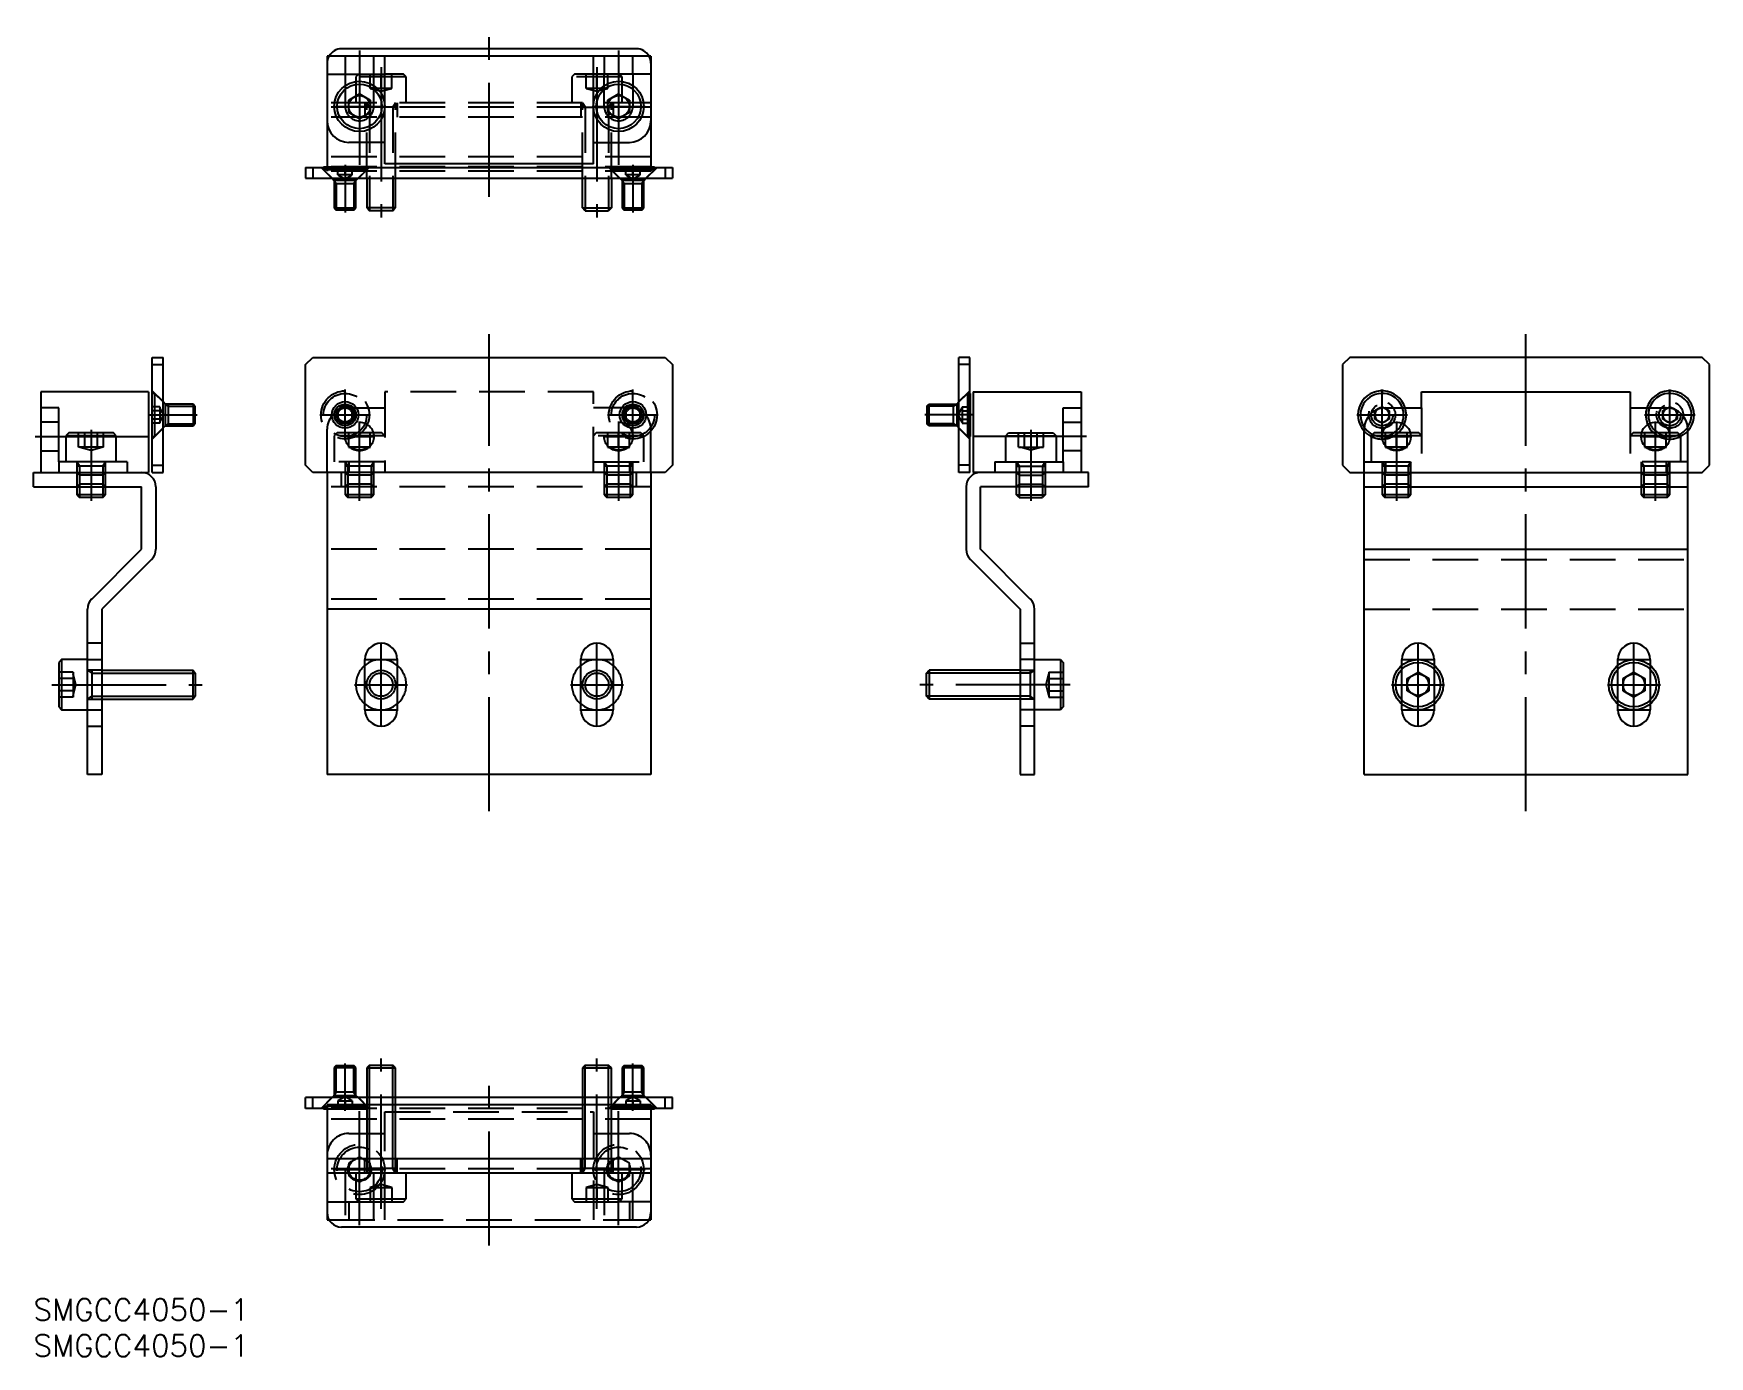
# Model space of a CAD drawing. Extents: x 0 to 233, y -8 to 176.
import ezdxf

# ---------------------------------------------------------------- set-up
doc = ezdxf.new("R2010")
doc.units = 0
doc.header["$LTSCALE"] = 0.5
doc.linetypes.add('CENTER', pattern=[50.8, 31.75, -6.35, 6.35, -6.35])
doc.linetypes.add('DASHED', pattern=[19.05, 12.7, -6.35])
for name, color, linetype in [('MSM_CENTER', 1, 'CENTER'), ('MSM_CONTINUOUS', 7, 'CONTINUOUS'), ('MSM_DASHED', 4, 'DASHED'), ('MSM_NARROW', 5, 'CONTINUOUS'), ('MSM_PART_NUMBER', 7, 'CONTINUOUS')]:
    doc.layers.add(name, color=color, linetype=linetype)
doc.styles.get("Standard").update_dxf_attribs({"font": 'txt.shx', "height": 3, "bigfont": 'bigfont.shx'})

msp = doc.modelspace()

# ---------------------------------------------------------------- linework, layer by layer
at = {"layer": 'MSM_CENTER'}
for p, q in [((63.3, 153.21), (63.3, 175.93)), ((45.3, 173.55), (45.3, 157.05)), ((81.3, 173.55), (81.3, 157.05)), ((48.3, 171.25), (48.3, 150.35)), ((78.3, 171.25), (78.3, 150.35)), ((41.62, 165.8), (48.98, 165.8)), ((77.62, 165.8), (84.98, 165.8)), ((43.3, 157.66), (43.3, 151.06)), ((83.3, 157.66), (83.3, 151.06)), ((63.3, 67.81), (63.3, 134.13)), ((207.4, 67.81), (207.4, 134.13)), ((43.3, 119.38), (43.3, 126.42)), ((83.3, 119.38), (83.3, 126.42)), ((187.4, 119.38), (187.4, 126.42)), ((227.4, 119.38), (227.4, 126.42)), ((16.14, 122.9), (22.74, 122.9)), ((39.78, 122.9), (46.82, 122.9)), ((45.3, 110.95), (45.3, 122)), ((79.78, 122.9), (86.82, 122.9)), ((81.3, 122), (81.3, 110.95)), ((130.46, 122.9), (123.86, 122.9)), ((183.88, 122.9), (190.92, 122.9)), ((189.4, 122), (189.4, 110.95)), ((223.88, 122.9), (230.92, 122.9)), ((225.4, 110.95), (225.4, 122)), ((0.25, 119.9), (16.75, 119.9)), ((8, 120.85), (8, 110.95)), ((43.2, 119.9), (47.4, 119.9)), ((79.2, 119.9), (83.4, 119.9)), ((146.35, 119.9), (129.85, 119.9)), ((138.6, 120.85), (138.6, 110.95)), ((187.3, 119.9), (191.5, 119.9)), ((223.3, 119.9), (227.5, 119.9)), ((48.3, 79.54), (48.3, 91.26)), ((78.3, 79.54), (78.3, 91.26)), ((192.4, 79.54), (192.4, 91.26)), ((222.4, 79.54), (222.4, 91.26)), ((45.94, 88.9), (50.66, 88.9)), ((75.94, 88.9), (80.66, 88.9)), ((190.04, 88.9), (194.76, 88.9)), ((220.04, 88.9), (224.76, 88.9)), ((2.55, 85.4), (23.45, 85.4)), ((44.62, 85.4), (51.98, 85.4)), ((74.63, 85.4), (81.98, 85.4)), ((144.05, 85.4), (123.15, 85.4)), ((188.72, 85.4), (196.07, 85.4)), ((218.72, 85.4), (226.08, 85.4)), ((45.94, 81.9), (50.66, 81.9)), ((75.94, 81.9), (80.66, 81.9)), ((190.04, 81.9), (194.76, 81.9)), ((220.04, 81.9), (224.76, 81.9)), ((43.3, 26.14), (43.3, 32.74)), ((48.3, 12.55), (48.3, 33.45)), ((78.3, 12.55), (78.3, 33.45)), ((83.3, 26.14), (83.3, 32.74)), ((63.3, 7.41), (63.3, 30.13)), ((45.3, 10.25), (45.3, 26.75)), ((81.3, 10.25), (81.3, 26.75)), ((41.62, 18), (48.98, 18)), ((77.62, 18), (84.98, 18))]:
    msp.add_line(p, q, dxfattribs=at)
at = {"layer": 'MSM_CONTINUOUS'}
for p, q in [((40.8, 172.8), (40.8, 157.36)), ((85.8, 172.8), (40.8, 172.8)), ((83.8, 173.8), (42.8, 173.8)), ((48.8, 157.8), (48.8, 172.8)), ((77.8, 157.8), (77.8, 172.8)), ((85.8, 172.8), (85.8, 157.36)), ((40.8, 170.3), (48.8, 170.3)), ((43.3, 170.3), (43.3, 168.67)), ((47.3, 168.67), (47.3, 170.3)), ((85.8, 170.3), (77.8, 170.3)), ((79.3, 168.67), (79.3, 170.3)), ((83.3, 170.3), (83.3, 168.67)), ((43.8, 166.67), (45.3, 167.53)), ((43.8, 164.93), (43.8, 166.67)), ((45.3, 167.53), (46.8, 166.67)), ((46.8, 166.67), (46.8, 164.93)), ((79.8, 166.67), (81.3, 167.53)), ((79.8, 164.93), (79.8, 166.67)), ((81.3, 167.53), (82.8, 166.67)), ((82.8, 166.67), (82.8, 164.93)), ((45.3, 164.07), (43.8, 164.93)), ((46.8, 164.93), (45.3, 164.07)), ((81.3, 164.07), (79.8, 164.93)), ((82.8, 164.93), (81.3, 164.07)), ((48.8, 160.8), (43.8, 160.8)), ((77.8, 160.8), (82.8, 160.8)), ((37.8, 157.3), (88.8, 157.3)), ((37.8, 157.3), (37.8, 155.8)), ((38.8, 157.3), (38.8, 155.8)), ((46.3, 157.36), (40.3, 157.36)), ((40.3, 157.36), (40.3, 157.3)), ((46.3, 157.3), (46.3, 157.36)), ((77.8, 157.8), (48.8, 157.8)), ((86.3, 157.36), (80.3, 157.36)), ((80.3, 157.36), (80.3, 157.3)), ((86.3, 157.3), (86.3, 157.36)), ((87.8, 157.3), (87.8, 155.8)), ((88.8, 157.3), (88.8, 155.8)), ((37.8, 155.8), (88.8, 155.8)), ((41.5, 155.8), (41.8, 155.5)), ((44.8, 155.5), (41.8, 155.5)), ((41.8, 155.5), (41.8, 151.63)), ((44.8, 155.5), (45.1, 155.8)), ((44.8, 151.63), (44.8, 155.5)), ((46.3, 155.8), (46.3, 151.68)), ((50.3, 151.68), (50.3, 155.8)), ((76.3, 151.68), (76.3, 155.8)), ((80.3, 155.8), (80.3, 151.68)), ((81.5, 155.8), (81.8, 155.5)), ((84.8, 155.5), (81.8, 155.5)), ((81.8, 155.5), (81.8, 151.63)), ((84.8, 155.5), (85.1, 155.8)), ((84.8, 151.63), (84.8, 155.5)), ((44.8, 151.63), (41.8, 151.63)), ((41.8, 151.63), (42.07, 151.36)), ((44.53, 151.36), (44.8, 151.63)), ((50.3, 151.68), (46.3, 151.68)), ((46.3, 151.68), (46.68, 151.3)), ((49.92, 151.3), (50.3, 151.68)), ((76.68, 151.3), (76.3, 151.68)), ((76.3, 151.68), (80.3, 151.68)), ((80.3, 151.68), (79.92, 151.3)), ((84.8, 151.63), (81.8, 151.63)), ((81.8, 151.63), (82.07, 151.36)), ((84.53, 151.36), (84.8, 151.63)), ((44.53, 151.36), (42.07, 151.36)), ((49.92, 151.3), (46.68, 151.3)), ((76.68, 151.3), (79.92, 151.3)), ((84.53, 151.36), (82.07, 151.36)), ((16.5, 130.9), (18, 130.9)), ((16.5, 114.9), (16.5, 130.9)), ((18, 114.9), (18, 130.9)), ((37.8, 129.9), (38.8, 130.9)), ((38.8, 130.9), (87.8, 130.9)), ((87.8, 130.9), (88.8, 129.9)), ((128.6, 114.9), (128.6, 130.9)), ((130.1, 130.9), (128.6, 130.9)), ((130.1, 114.9), (130.1, 130.9)), ((182.9, 130.9), (181.9, 129.9)), ((231.9, 130.9), (182.9, 130.9)), ((232.9, 129.9), (231.9, 130.9)), ((16.5, 129.9), (18, 129.9)), ((37.8, 115.9), (37.8, 129.9)), ((88.8, 129.9), (88.8, 115.9)), ((130.1, 129.9), (128.6, 129.9)), ((181.9, 129.9), (181.9, 115.9)), ((232.9, 115.9), (232.9, 129.9)), ((16, 126.1), (1, 126.1)), ((1, 126.1), (1, 114.9)), ((16, 126.1), (16, 114.9)), ((16.5, 125.9), (16.44, 125.9)), ((16.44, 125.9), (16.44, 119.9)), ((130.1, 125.9), (130.16, 125.9)), ((130.16, 125.9), (130.16, 119.9)), ((130.6, 126.1), (130.6, 114.9)), ((130.6, 126.1), (145.6, 126.1)), ((145.6, 126.1), (145.6, 114.9)), ((192.9, 123.9), (192.9, 126.1)), ((192.9, 126.1), (221.9, 126.1)), ((221.9, 126.1), (221.9, 123.9)), ((3.5, 123.9), (1, 123.9)), ((3.5, 116.4), (3.5, 123.9)), ((18.3, 124.4), (18, 124.7)), ((18.3, 124.4), (18.3, 121.4)), ((22.17, 124.4), (18.3, 124.4)), ((22.44, 124.13), (22.17, 124.4)), ((22.17, 124.4), (22.17, 121.4)), ((22.44, 124.13), (22.44, 121.67)), ((124.16, 124.13), (124.43, 124.4)), ((124.16, 124.13), (124.16, 121.67)), ((124.43, 124.4), (128.3, 124.4)), ((124.43, 124.4), (124.43, 121.4)), ((128.3, 124.4), (128.6, 124.7)), ((128.3, 124.4), (128.3, 121.4)), ((143.1, 116.4), (143.1, 123.9)), ((143.1, 123.9), (145.6, 123.9)), ((186.69, 123.65), (187.4, 124.05)), ((187.4, 124.05), (187.68, 123.89)), ((187.9, 123.9), (192.9, 123.9)), ((221.9, 123.9), (226.9, 123.9)), ((227.12, 123.89), (227.4, 124.05)), ((227.4, 124.05), (228.11, 123.65)), ((18, 121.1), (18.3, 121.4)), ((18.3, 121.4), (22.17, 121.4)), ((22.17, 121.4), (22.44, 121.67)), ((124.43, 121.4), (124.16, 121.67)), ((128.3, 121.4), (124.43, 121.4)), ((128.6, 121.1), (128.3, 121.4)), ((4.9, 120.4), (4.5, 120)), ((4.5, 120), (4.5, 116.4)), ((11.5, 120), (4.5, 120)), ((11.1, 120.4), (4.9, 120.4)), ((11.5, 120), (11.1, 120.4)), ((11.5, 116.4), (11.5, 120)), ((16.44, 119.9), (16.5, 119.9)), ((130.16, 119.9), (130.1, 119.9)), ((135.1, 120), (135.5, 120.4)), ((135.1, 116.4), (135.1, 120)), ((135.1, 120), (142.1, 120)), ((135.5, 120.4), (141.7, 120.4)), ((141.7, 120.4), (142.1, 120)), ((142.1, 120), (142.1, 116.4)), ((184.9, 72.9), (184.9, 120.9)), ((191.4, 120), (187.4, 120)), ((191.34, 120.4), (187.46, 120.4)), ((227.4, 120), (223.4, 120)), ((227.34, 120.4), (223.46, 120.4)), ((229.9, 72.9), (229.9, 120.9)), ((0, 114.9), (16, 114.9)), ((0, 112.9), (0, 114.9)), ((13, 116.4), (3.5, 116.4)), ((13, 116.4), (13, 114.9)), ((16.5, 115.9), (18, 115.9)), ((16.5, 114.9), (18, 114.9)), ((38.8, 114.9), (37.8, 115.9)), ((87.8, 114.9), (38.8, 114.9)), ((40.8, 114.9), (40.8, 72.9)), ((85.8, 114.9), (85.8, 72.9)), ((88.8, 115.9), (87.8, 114.9)), ((130.1, 115.9), (128.6, 115.9)), ((130.1, 114.9), (128.6, 114.9)), ((146.6, 114.9), (130.6, 114.9)), ((133.6, 116.4), (143.1, 116.4)), ((133.6, 116.4), (133.6, 114.9)), ((146.6, 112.9), (146.6, 114.9)), ((181.9, 115.9), (182.9, 114.9)), ((182.9, 114.9), (231.9, 114.9)), ((231.9, 114.9), (232.9, 115.9)), ((0, 112.9), (15, 112.9)), ((6, 112.9), (6, 111.78)), ((10, 111.78), (10, 112.9)), ((15, 104.23), (15, 112.9)), ((17, 112.9), (17, 104.23)), ((129.6, 112.9), (129.6, 104.23)), ((146.6, 112.9), (131.6, 112.9)), ((131.6, 104.23), (131.6, 112.9)), ((136.6, 111.78), (136.6, 112.9)), ((140.6, 112.9), (140.6, 111.78)), ((184.9, 112.9), (229.9, 112.9)), ((187.4, 112.9), (187.4, 111.78)), ((191.4, 111.78), (191.4, 112.9)), ((223.4, 112.9), (223.4, 111.78)), ((227.4, 111.78), (227.4, 112.9)), ((10, 111.78), (6, 111.78)), ((6, 111.78), (6.38, 111.4)), ((9.62, 111.4), (6.38, 111.4)), ((9.62, 111.4), (10, 111.78)), ((136.98, 111.4), (136.6, 111.78)), ((136.6, 111.78), (140.6, 111.78)), ((136.98, 111.4), (140.22, 111.4)), ((140.6, 111.78), (140.22, 111.4)), ((191.4, 111.78), (187.4, 111.78)), ((187.4, 111.78), (187.78, 111.4)), ((191.02, 111.4), (187.78, 111.4)), ((191.02, 111.4), (191.4, 111.78)), ((227.4, 111.78), (223.4, 111.78)), ((223.4, 111.78), (223.78, 111.4)), ((227.02, 111.4), (223.78, 111.4)), ((227.02, 111.4), (227.4, 111.78)), ((8.09, 97.31), (15, 104.23)), ((16.41, 102.81), (9.5, 95.9)), ((130.19, 102.81), (137.1, 95.9)), ((138.51, 97.31), (131.6, 104.23)), ((184.9, 104.23), (229.9, 104.23)), ((7.5, 72.9), (7.5, 95.9)), ((9.5, 95.9), (9.5, 72.9)), ((85.8, 95.9), (40.8, 95.9)), ((137.1, 95.9), (137.1, 72.9)), ((139.1, 72.9), (139.1, 95.9)), ((3.9, 88.9), (3.5, 88.5)), ((7.5, 88.9), (3.9, 88.9)), ((3.9, 88.9), (3.9, 81.9)), ((46.05, 81.9), (46.05, 88.9)), ((50.55, 88.9), (50.55, 81.9)), ((76.05, 81.9), (76.05, 88.9)), ((80.55, 88.9), (80.55, 81.9)), ((139.1, 88.9), (142.7, 88.9)), ((142.7, 88.9), (143.1, 88.5)), ((142.7, 88.9), (142.7, 81.9)), ((190.15, 88.08), (190.15, 88.9)), ((194.65, 88.9), (194.65, 88.08)), ((220.15, 88.08), (220.15, 88.9)), ((224.65, 88.9), (224.65, 88.08)), ((3.5, 88.5), (3.5, 82.3)), ((9.5, 87.4), (22.12, 87.4)), ((22.5, 87.02), (22.12, 87.4)), ((22.12, 87.4), (22.12, 83.4)), ((22.5, 83.78), (22.5, 87.02)), ((124.1, 87.02), (124.48, 87.4)), ((124.1, 83.78), (124.1, 87.02)), ((137.1, 87.4), (124.48, 87.4)), ((124.48, 87.4), (124.48, 83.4)), ((143.1, 88.5), (143.1, 82.3)), ((190.9, 86.27), (192.4, 87.13)), ((190.9, 84.53), (190.9, 86.27)), ((192.4, 87.13), (193.9, 86.27)), ((193.9, 86.27), (193.9, 84.53)), ((220.9, 86.27), (222.4, 87.13)), ((220.9, 84.53), (220.9, 86.27)), ((222.4, 87.13), (223.9, 86.27)), ((223.9, 86.27), (223.9, 84.53)), ((192.4, 83.67), (190.9, 84.53)), ((193.9, 84.53), (192.4, 83.67)), ((222.4, 83.67), (220.9, 84.53)), ((223.9, 84.53), (222.4, 83.67)), ((3.5, 82.3), (3.9, 81.9)), ((3.9, 81.9), (7.5, 81.9)), ((9.5, 83.4), (22.12, 83.4)), ((22.12, 83.4), (22.5, 83.78)), ((124.48, 83.4), (124.1, 83.78)), ((137.1, 83.4), (124.48, 83.4)), ((142.7, 81.9), (139.1, 81.9)), ((143.1, 82.3), (142.7, 81.9)), ((190.15, 81.9), (190.15, 82.72)), ((194.65, 82.72), (194.65, 81.9)), ((220.15, 81.9), (220.15, 82.72)), ((224.65, 82.72), (224.65, 81.9)), ((9.5, 72.9), (7.5, 72.9)), ((85.8, 72.9), (40.8, 72.9)), ((137.1, 72.9), (139.1, 72.9)), ((184.9, 72.9), (229.9, 72.9)), ((42.07, 32.44), (41.8, 32.17)), ((41.8, 32.17), (41.8, 28.3)), ((41.8, 32.17), (44.8, 32.17)), ((42.07, 32.44), (44.53, 32.44)), ((44.8, 32.17), (44.53, 32.44)), ((44.8, 28.3), (44.8, 32.17)), ((46.68, 32.5), (46.3, 32.12)), ((46.3, 32.12), (46.3, 19.5)), ((46.3, 32.12), (50.3, 32.12)), ((46.68, 32.5), (49.92, 32.5)), ((50.3, 32.12), (49.92, 32.5)), ((50.3, 19.5), (50.3, 32.12)), ((76.68, 32.5), (76.3, 32.12)), ((76.3, 32.12), (76.3, 19.5)), ((76.3, 32.12), (80.3, 32.12)), ((76.68, 32.5), (79.92, 32.5)), ((80.3, 32.12), (79.92, 32.5)), ((80.3, 19.5), (80.3, 32.12)), ((82.07, 32.44), (81.8, 32.17)), ((81.8, 32.17), (81.8, 28.3)), ((81.8, 32.17), (84.8, 32.17)), ((82.07, 32.44), (84.53, 32.44)), ((84.8, 32.17), (84.53, 32.44)), ((84.8, 28.3), (84.8, 32.17)), ((46.3, 28), (37.8, 28)), ((37.8, 26.5), (37.8, 28)), ((38.8, 26.5), (38.8, 28)), ((41.8, 28.3), (41.5, 28)), ((41.8, 28.3), (44.8, 28.3)), ((45.1, 28), (44.8, 28.3)), ((76.3, 28), (50.3, 28)), ((88.8, 28), (80.3, 28)), ((81.8, 28.3), (81.5, 28)), ((81.8, 28.3), (84.8, 28.3)), ((85.1, 28), (84.8, 28.3)), ((87.8, 26.5), (87.8, 28)), ((88.8, 26.5), (88.8, 28)), ((40.8, 26.5), (37.8, 26.5)), ((40.3, 26.5), (40.3, 26.44)), ((40.3, 26.44), (40.8, 26.44)), ((46.3, 27), (40.8, 27)), ((40.8, 27), (40.8, 11)), ((76.3, 27), (50.3, 27)), ((85.8, 27), (80.3, 27)), ((85.8, 27), (85.8, 11)), ((88.8, 26.5), (85.8, 26.5)), ((85.8, 26.44), (86.3, 26.44)), ((86.3, 26.44), (86.3, 26.5)), ((85.8, 19.5), (40.8, 19.5)), ((85.8, 17.5), (40.8, 17.5)), ((44.8, 17.5), (44.8, 13.9)), ((51.8, 13.9), (51.8, 17.5)), ((74.8, 17.5), (74.8, 13.9)), ((81.8, 13.9), (81.8, 17.5)), ((44.8, 13.9), (45.2, 13.5)), ((44.8, 13.9), (51.8, 13.9)), ((45.2, 13.5), (51.4, 13.5)), ((51.4, 13.5), (51.8, 13.9)), ((74.8, 13.9), (75.2, 13.5)), ((74.8, 13.9), (81.8, 13.9)), ((75.2, 13.5), (81.4, 13.5)), ((81.4, 13.5), (81.8, 13.9)), ((40.8, 11), (41.07, 11)), ((83.8, 10), (42.8, 10)), ((85.53, 11), (85.8, 11))]:
    msp.add_line(p, q, dxfattribs=at)
for centre, radius in [((45.3, 165.8), 3.5), ((45.3, 165.8), 3.1), ((81.3, 165.8), 3.5), ((81.3, 165.8), 3.1), ((45.3, 165.8), 1.5), ((81.3, 165.8), 1.5), ((43.3, 122.9), 1.85), ((43.3, 122.9), 1.5), ((83.3, 122.9), 1.85), ((83.3, 122.9), 1.5), ((189.4, 119.9), 2), ((225.4, 119.9), 2), ((192.4, 85.4), 3.5), ((222.4, 85.4), 3.5), ((48.3, 85.4), 2), ((78.3, 85.4), 2), ((192.4, 85.4), 3.1), ((192.4, 85.4), 1.5), ((222.4, 85.4), 3.1), ((222.4, 85.4), 1.5)]:
    msp.add_circle(centre, radius, dxfattribs=at)
for centre, radius, start, end in [((42.8, 171.8), 2, 90, 150), ((83.8, 171.8), 2, 30, 90), ((43.8, 163.8), 3, 180, 270), ((82.8, 163.8), 3, 270, 0), ((187.4, 122.9), 3.35, 17.368, 221.7318), ((187.4, 122.9), 3, 19.4712, 214.1321), ((227.4, 122.9), 3.35, 318.2682, 162.632), ((227.4, 122.9), 3, 325.8679, 160.5288), ((187.9, 120.9), 3, 90, 180), ((187.4, 122.9), 1, 79.4738, 128.5987), ((226.9, 120.9), 3, 0, 90), ((227.4, 122.9), 1, 51.4013, 100.5262), ((187.4, 122.9), 3, 303.5573, 337.3801), ((187.4, 122.9), 3.35, 311.7318, 336.8527), ((227.4, 122.9), 3.35, 203.1473, 228.2682), ((227.4, 122.9), 3, 202.6199, 236.4427), ((15, 112.9), 2, 0, 90), ((131.6, 112.9), 2, 90, 180), ((15, 104.23), 2, 315, 0), ((131.6, 104.23), 2, 180, 225), ((9.5, 95.9), 2, 135, 180), ((137.1, 95.9), 2, 0, 45), ((48.3, 88.9), 2.25, 0, 180), ((78.3, 88.9), 2.25, 0, 180), ((192.4, 88.9), 2.25, 0, 180), ((222.4, 88.9), 2.25, 0, 180), ((48.3, 85.4), 3.5, 49.9948, 130.0052), ((78.3, 85.4), 3.5, 49.9948, 130.0052), ((48.3, 85.4), 3.5, 229.9948, 310.0052), ((48.3, 81.9), 2.25, 180, 0), ((78.3, 85.4), 3.5, 229.9948, 310.0052), ((78.3, 81.9), 2.25, 180, 0), ((192.4, 81.9), 2.25, 180, 0), ((222.4, 81.9), 2.25, 180, 0), ((42.8, 12), 2, 180, 270), ((83.8, 12), 2, 270, 0)]:
    msp.add_arc(centre, radius, start, end, dxfattribs=at)
at = {"layer": 'MSM_DASHED'}
for p, q in [((43.3, 172.8), (43.3, 170.3)), ((47.3, 170.3), (47.3, 172.8)), ((79.3, 172.8), (79.3, 170.3)), ((83.3, 170.3), (83.3, 172.8)), ((45.2, 170.3), (44.8, 169.9)), ((46.8, 168.3), (46.8, 170.3)), ((48.3, 168.3), (48.3, 170.3)), ((51.4, 170.3), (48.8, 170.3)), ((49.8, 168.3), (49.8, 170.3)), ((51.8, 169.9), (51.4, 170.3)), ((75.2, 170.3), (74.8, 169.9)), ((77.8, 170.3), (75.2, 170.3)), ((76.8, 168.3), (76.8, 170.3)), ((78.3, 168.3), (78.3, 170.3)), ((79.8, 168.3), (79.8, 170.3)), ((81.8, 169.9), (81.4, 170.3)), ((43.3, 168.67), (43.3, 165.8)), ((51.8, 169.9), (44.8, 169.9)), ((44.8, 169.9), (44.8, 166.3)), ((49.8, 168.3), (46.8, 168.3)), ((46.8, 168.3), (48.3, 167.9)), ((47.3, 165.8), (47.3, 168.67)), ((48.3, 167.9), (49.8, 168.3)), ((51.8, 166.3), (51.8, 169.9)), ((81.8, 169.9), (74.8, 169.9)), ((74.8, 169.9), (74.8, 166.3)), ((79.8, 168.3), (76.8, 168.3)), ((76.8, 168.3), (78.3, 167.9)), ((78.3, 167.9), (79.8, 168.3)), ((79.3, 165.8), (79.3, 168.67)), ((81.8, 166.3), (81.8, 169.9)), ((83.3, 168.67), (83.3, 165.8)), ((85.8, 166.3), (40.8, 166.3)), ((85.8, 165.71), (40.8, 165.71)), ((46.05, 166.3), (46.05, 164.3)), ((46.3, 166.3), (46.68, 165.68)), ((46.3, 155.8), (46.3, 166.3)), ((50.3, 165.68), (46.3, 165.68)), ((46.68, 165.68), (46.68, 155.8)), ((50.3, 166.3), (49.92, 165.68)), ((49.92, 165.68), (49.92, 155.8)), ((50.3, 155.8), (50.3, 166.3)), ((50.55, 166.3), (50.55, 164.3)), ((76.05, 166.3), (76.05, 164.3)), ((76.3, 166.3), (76.68, 165.68)), ((76.3, 155.8), (76.3, 166.3)), ((76.3, 165.68), (80.3, 165.68)), ((76.68, 165.68), (76.68, 155.8)), ((80.3, 166.3), (79.92, 165.68)), ((79.92, 165.68), (79.92, 155.8)), ((80.3, 155.8), (80.3, 166.3)), ((80.55, 166.3), (80.55, 164.3)), ((85.8, 164.3), (40.8, 164.3)), ((85.8, 158.8), (40.8, 158.8)), ((39.95, 157.3), (41.45, 155.8)), ((40.3, 157.3), (40.3, 157)), ((46.3, 157), (40.3, 157)), ((40.3, 157), (41.5, 155.8)), ((85.8, 157.39), (40.8, 157.39)), ((40.8, 157.36), (40.8, 156.8)), ((85.8, 156.8), (40.8, 156.8)), ((42.3, 156.26), (42.3, 157.36)), ((44.3, 156.26), (42.3, 156.26)), ((42.3, 156.26), (43.3, 155.68)), ((43.3, 156.26), (43.3, 157.36)), ((43.3, 155.68), (44.3, 156.26)), ((44.3, 156.26), (44.3, 157.36)), ((45.1, 155.8), (46.3, 157)), ((45.15, 155.8), (46.65, 157.3)), ((79.95, 157.3), (81.45, 155.8)), ((80.3, 157), (81.5, 155.8)), ((86.3, 157), (80.3, 157)), ((82.3, 156.26), (82.3, 157.36)), ((84.3, 156.26), (82.3, 156.26)), ((82.3, 156.26), (83.3, 155.68)), ((83.3, 156.26), (83.3, 157.36)), ((83.3, 155.68), (84.3, 156.26)), ((84.3, 156.26), (84.3, 157.36)), ((85.1, 155.8), (86.3, 157)), ((85.15, 155.8), (86.65, 157.3)), ((85.8, 157.36), (85.8, 156.8)), ((86.3, 157), (86.3, 157.3)), ((18, 124.75), (16.5, 126.25)), ((16.8, 125.9), (16.5, 125.9)), ((18, 124.7), (16.8, 125.9)), ((16.8, 125.9), (16.8, 119.9)), ((77.8, 126.1), (48.8, 126.1)), ((48.8, 126.1), (48.8, 114.9)), ((77.8, 114.9), (77.8, 126.1)), ((128.6, 124.75), (130.1, 126.25)), ((128.6, 124.7), (129.8, 125.9)), ((129.8, 125.9), (130.1, 125.9)), ((129.8, 125.9), (129.8, 119.9)), ((17.54, 124.05), (16.44, 124.05)), ((17.54, 123.48), (16.44, 123.48)), ((17.54, 124.05), (17.54, 121.75)), ((18.12, 122.9), (17.54, 123.9)), ((43.3, 124.05), (42.3, 123.48)), ((42.3, 123.48), (42.3, 122.32)), ((44.3, 123.48), (43.3, 124.05)), ((43.8, 123.9), (48.8, 123.9)), ((44.3, 122.32), (44.3, 123.48)), ((82.8, 123.9), (77.8, 123.9)), ((83.3, 124.05), (82.3, 123.48)), ((82.3, 123.48), (82.3, 122.32)), ((84.3, 123.48), (83.3, 124.05)), ((84.3, 122.32), (84.3, 123.48)), ((128.48, 122.9), (129.06, 123.9)), ((129.06, 124.05), (130.16, 124.05)), ((129.06, 124.05), (129.06, 121.75)), ((129.06, 123.48), (130.16, 123.48)), ((186.4, 123.48), (186.69, 123.65)), ((186.4, 122.32), (186.4, 123.48)), ((187.68, 123.89), (188.4, 123.48)), ((188.4, 123.48), (188.4, 122.32)), ((192.9, 123.9), (192.9, 114.9)), ((221.9, 123.9), (221.9, 114.9)), ((226.4, 123.48), (227.12, 123.89)), ((226.4, 122.32), (226.4, 123.48)), ((228.11, 123.65), (228.4, 123.48)), ((228.4, 123.48), (228.4, 122.32)), ((3.5, 121.9), (1, 121.9)), ((17.54, 122.32), (16.44, 122.32)), ((17.54, 121.75), (16.44, 121.75)), ((17.54, 121.9), (18.12, 122.9)), ((42.3, 122.32), (43.3, 121.75)), ((43.3, 121.75), (44.3, 122.32)), ((82.3, 122.32), (83.3, 121.75)), ((83.3, 121.75), (84.3, 122.32)), ((129.06, 121.9), (128.48, 122.9)), ((129.06, 122.32), (130.16, 122.32)), ((129.06, 121.75), (130.16, 121.75)), ((143.1, 121.9), (145.6, 121.9)), ((187.4, 121.75), (186.4, 122.32)), ((188.4, 122.32), (187.4, 121.75)), ((227.4, 121.75), (226.4, 122.32)), ((228.4, 122.32), (227.4, 121.75)), ((6.27, 118.4), (6.27, 120.4)), ((7.13, 118.4), (7.13, 120.4)), ((8.87, 118.4), (8.87, 120.4)), ((9.73, 118.4), (9.73, 120.4)), ((16.5, 119.55), (18, 121.05)), ((16.5, 119.9), (16.8, 119.9)), ((16.8, 119.9), (18, 121.1)), ((40.8, 114.9), (40.8, 120.9)), ((42.2, 120.4), (41.8, 120)), ((41.8, 120), (41.8, 116.4)), ((48.8, 120), (41.8, 120)), ((48.4, 120.4), (42.2, 120.4)), ((43.8, 118.4), (43.8, 120.4)), ((45.3, 118.4), (45.3, 120.4)), ((46.8, 118.4), (46.8, 120.4)), ((48.8, 120), (48.4, 120.4)), ((78.2, 120.4), (77.8, 120)), ((84.8, 120), (77.8, 120)), ((84.4, 120.4), (78.2, 120.4)), ((79.8, 118.4), (79.8, 120.4)), ((81.3, 118.4), (81.3, 120.4)), ((82.8, 118.4), (82.8, 120.4)), ((84.8, 120), (84.4, 120.4)), ((84.8, 116.4), (84.8, 120)), ((85.8, 114.9), (85.8, 120.9)), ((129.8, 119.9), (128.6, 121.1)), ((130.1, 119.55), (128.6, 121.05)), ((130.1, 119.9), (129.8, 119.9)), ((136.87, 118.4), (136.87, 120.4)), ((137.73, 118.4), (137.73, 120.4)), ((139.47, 118.4), (139.47, 120.4)), ((140.33, 118.4), (140.33, 120.4)), ((186.3, 120.4), (185.9, 120)), ((185.9, 120), (185.9, 116.4)), ((187.4, 120), (185.9, 120)), ((187.46, 120.4), (186.3, 120.4)), ((187.9, 118.4), (187.9, 120.4)), ((189.4, 118.4), (189.4, 120.4)), ((190.9, 118.4), (190.9, 120.4)), ((192.5, 120.4), (191.34, 120.4)), ((192.9, 120), (191.4, 120)), ((192.9, 120), (192.5, 120.4)), ((222.3, 120.4), (221.9, 120)), ((223.4, 120), (221.9, 120)), ((223.46, 120.4), (222.3, 120.4)), ((223.9, 118.4), (223.9, 120.4)), ((225.4, 118.4), (225.4, 120.4)), ((226.9, 118.4), (226.9, 120.4)), ((228.5, 120.4), (227.34, 120.4)), ((228.9, 120), (227.4, 120)), ((228.9, 120), (228.5, 120.4)), ((228.9, 116.4), (228.9, 120)), ((1, 117.9), (3.5, 117.9)), ((9.73, 118.4), (6.27, 118.4)), ((6.5, 118.4), (8, 118)), ((8, 118), (9.5, 118.4)), ((46.8, 118.4), (43.8, 118.4)), ((43.8, 118.4), (45.3, 118)), ((45.3, 118), (46.8, 118.4)), ((82.8, 118.4), (79.8, 118.4)), ((79.8, 118.4), (81.3, 118)), ((81.3, 118), (82.8, 118.4)), ((136.87, 118.4), (140.33, 118.4)), ((138.6, 118), (137.1, 118.4)), ((140.1, 118.4), (138.6, 118)), ((145.6, 117.9), (143.1, 117.9)), ((190.9, 118.4), (187.9, 118.4)), ((187.9, 118.4), (189.4, 118)), ((189.4, 118), (190.9, 118.4)), ((226.9, 118.4), (223.9, 118.4)), ((223.9, 118.4), (225.4, 118)), ((225.4, 118), (226.9, 118.4)), ((3.5, 116.4), (3.5, 114.9)), ((6, 116.4), (6, 112.9)), ((6, 116.4), (6.38, 115.78)), ((10, 115.78), (6, 115.78)), ((6, 114.9), (6.38, 114.52)), ((6.38, 115.78), (6.38, 112.9)), ((9.62, 114.52), (6.38, 114.52)), ((8, 116.4), (8, 114.9)), ((10, 116.4), (9.62, 115.78)), ((9.62, 115.78), (9.62, 112.9)), ((9.62, 114.52), (10, 114.9)), ((10, 112.9), (10, 116.4)), ((48.8, 116.4), (40.8, 116.4)), ((42.8, 112.9), (42.8, 114.9)), ((43.3, 116.4), (43.3, 111.78)), ((43.3, 116.4), (43.68, 115.78)), ((47.3, 115.78), (43.3, 115.78)), ((43.3, 114.9), (43.68, 114.52)), ((43.68, 115.78), (43.68, 112.9)), ((46.92, 114.52), (43.68, 114.52)), ((43.8, 116.4), (43.8, 114.9)), ((47.3, 116.4), (46.92, 115.78)), ((46.92, 115.78), (46.92, 112.9)), ((46.92, 114.52), (47.3, 114.9)), ((47.3, 111.78), (47.3, 116.4)), ((77.8, 116.4), (85.8, 116.4)), ((79.3, 116.4), (79.3, 111.78)), ((79.3, 116.4), (79.68, 115.78)), ((83.3, 115.78), (79.3, 115.78)), ((79.3, 114.9), (79.68, 114.52)), ((79.68, 115.78), (79.68, 112.9)), ((82.92, 114.52), (79.68, 114.52)), ((82.8, 116.4), (82.8, 114.9)), ((83.3, 116.4), (82.92, 115.78)), ((82.92, 115.78), (82.92, 112.9)), ((82.92, 114.52), (83.3, 114.9)), ((83.3, 111.78), (83.3, 116.4)), ((83.8, 112.9), (83.8, 114.9)), ((136.6, 112.9), (136.6, 116.4)), ((136.6, 116.4), (136.98, 115.78)), ((136.6, 115.78), (140.6, 115.78)), ((136.98, 114.52), (136.6, 114.9)), ((136.98, 115.78), (136.98, 112.9)), ((136.98, 114.52), (140.22, 114.52)), ((138.6, 116.4), (138.6, 114.9)), ((140.6, 116.4), (140.22, 115.78)), ((140.22, 115.78), (140.22, 112.9)), ((140.6, 114.9), (140.22, 114.52)), ((140.6, 116.4), (140.6, 112.9)), ((143.1, 116.4), (143.1, 114.9)), ((184.9, 116.4), (192.9, 116.4)), ((187.4, 116.4), (187.4, 112.9)), ((187.4, 116.4), (187.78, 115.78)), ((191.4, 115.78), (187.4, 115.78)), ((187.4, 114.9), (187.78, 114.52)), ((187.78, 115.78), (187.78, 112.9)), ((191.02, 114.52), (187.78, 114.52)), ((187.9, 116.4), (187.9, 114.9)), ((191.4, 116.4), (191.02, 115.78)), ((191.02, 115.78), (191.02, 112.9)), ((191.02, 114.52), (191.4, 114.9)), ((191.4, 112.9), (191.4, 116.4)), ((229.9, 116.4), (221.9, 116.4)), ((223.4, 116.4), (223.4, 112.9)), ((223.4, 116.4), (223.78, 115.78)), ((227.4, 115.78), (223.4, 115.78)), ((223.4, 114.9), (223.78, 114.52)), ((223.78, 115.78), (223.78, 112.9)), ((227.02, 114.52), (223.78, 114.52)), ((226.9, 116.4), (226.9, 114.9)), ((227.4, 116.4), (227.02, 115.78)), ((227.02, 115.78), (227.02, 112.9)), ((227.02, 114.52), (227.4, 114.9)), ((227.4, 112.9), (227.4, 116.4)), ((6.38, 113.28), (6, 112.9)), ((9.62, 113.28), (6.38, 113.28)), ((10, 112.9), (9.62, 113.28)), ((85.8, 112.9), (40.8, 112.9)), ((43.68, 113.28), (43.3, 112.9)), ((46.92, 113.28), (43.68, 113.28)), ((47.3, 112.9), (46.92, 113.28)), ((79.68, 113.28), (79.3, 112.9)), ((82.92, 113.28), (79.68, 113.28)), ((83.3, 112.9), (82.92, 113.28)), ((136.6, 112.9), (136.98, 113.28)), ((136.98, 113.28), (140.22, 113.28)), ((140.22, 113.28), (140.6, 112.9)), ((187.78, 113.28), (187.4, 112.9)), ((191.02, 113.28), (187.78, 113.28)), ((191.4, 112.9), (191.02, 113.28)), ((223.78, 113.28), (223.4, 112.9)), ((227.02, 113.28), (223.78, 113.28)), ((227.4, 112.9), (227.02, 113.28)), ((47.3, 111.78), (43.3, 111.78)), ((43.3, 111.78), (43.68, 111.4)), ((46.92, 111.4), (43.68, 111.4)), ((46.92, 111.4), (47.3, 111.78)), ((83.3, 111.78), (79.3, 111.78)), ((79.3, 111.78), (79.68, 111.4)), ((82.92, 111.4), (79.68, 111.4)), ((82.92, 111.4), (83.3, 111.78)), ((85.8, 104.23), (40.8, 104.23)), ((184.9, 102.81), (229.9, 102.81)), ((85.8, 97.31), (40.8, 97.31)), ((184.9, 95.9), (229.9, 95.9)), ((9.5, 91.15), (7.5, 91.15)), ((137.1, 91.15), (139.1, 91.15)), ((7.5, 88.9), (9.5, 88.9)), ((139.1, 88.9), (137.1, 88.9)), ((5.5, 87.13), (3.5, 87.13)), ((5.5, 86.27), (3.5, 86.27)), ((5.5, 87.13), (5.5, 83.67)), ((5.9, 85.4), (5.5, 86.9)), ((9.5, 87.4), (7.5, 87.4)), ((7.5, 87.4), (8.12, 87.02)), ((8.12, 87.4), (8.12, 83.4)), ((8.12, 87.02), (9.5, 87.02)), ((137.1, 87.4), (139.1, 87.4)), ((138.48, 87.02), (137.1, 87.02)), ((139.1, 87.4), (138.48, 87.02)), ((138.48, 87.4), (138.48, 83.4)), ((140.7, 85.4), (141.1, 86.9)), ((141.1, 87.13), (143.1, 87.13)), ((141.1, 87.13), (141.1, 83.67)), ((141.1, 86.27), (143.1, 86.27)), ((190.15, 82.72), (190.15, 88.08)), ((194.65, 88.08), (194.65, 82.72)), ((220.15, 82.72), (220.15, 88.08)), ((224.65, 88.08), (224.65, 82.72)), ((5.5, 84.53), (3.5, 84.53)), ((5.5, 83.9), (5.9, 85.4)), ((141.1, 83.9), (140.7, 85.4)), ((141.1, 84.53), (143.1, 84.53)), ((5.5, 83.67), (3.5, 83.67)), ((7.5, 83.4), (8.12, 83.78)), ((7.5, 83.4), (9.5, 83.4)), ((7.5, 81.9), (9.5, 81.9)), ((8.12, 83.78), (9.5, 83.78)), ((138.48, 83.78), (137.1, 83.78)), ((139.1, 83.4), (137.1, 83.4)), ((139.1, 81.9), (137.1, 81.9)), ((139.1, 83.4), (138.48, 83.78)), ((141.1, 83.67), (143.1, 83.67)), ((7.5, 79.65), (9.5, 79.65)), ((139.1, 79.65), (137.1, 79.65)), ((41.45, 28), (39.95, 26.5)), ((41.5, 28), (40.3, 26.8)), ((43.3, 28.12), (42.3, 27.54)), ((44.3, 27.54), (43.3, 28.12)), ((46.3, 26.8), (45.1, 28)), ((46.65, 26.5), (45.15, 28)), ((50.3, 28), (46.3, 28)), ((80.3, 28), (76.3, 28)), ((81.45, 28), (79.95, 26.5)), ((81.5, 28), (80.3, 26.8)), ((83.3, 28.12), (82.3, 27.54)), ((84.3, 27.54), (83.3, 28.12)), ((86.3, 26.8), (85.1, 28)), ((86.65, 26.5), (85.15, 28)), ((40.3, 26.8), (40.3, 26.5)), ((40.3, 26.8), (46.3, 26.8)), ((85.8, 26.5), (40.8, 26.5)), ((40.8, 26.44), (46.3, 26.44)), ((42.3, 27.54), (42.3, 26.44)), ((42.3, 27.54), (44.3, 27.54)), ((43.3, 27.54), (43.3, 26.44)), ((44.3, 27.54), (44.3, 26.44)), ((50.3, 27), (46.3, 27)), ((48.8, 11), (48.8, 26)), ((48.8, 26), (77.8, 26)), ((80.3, 27), (76.3, 27)), ((77.8, 26), (77.8, 11)), ((80.3, 26.8), (86.3, 26.8)), ((80.3, 26.44), (85.8, 26.44)), ((82.3, 27.54), (82.3, 26.44)), ((82.3, 27.54), (84.3, 27.54)), ((83.3, 27.54), (83.3, 26.44)), ((84.3, 27.54), (84.3, 26.44)), ((86.3, 26.5), (86.3, 26.8)), ((85.8, 25), (40.8, 25)), ((43.8, 23), (48.8, 23)), ((77.8, 23), (82.8, 23)), ((45.3, 19.73), (43.8, 18.87)), ((43.8, 18.87), (43.8, 17.13)), ((46.8, 18.87), (45.3, 19.73)), ((46.05, 17.5), (46.05, 19.5)), ((46.3, 19.5), (46.3, 17.5)), ((46.68, 18.12), (46.68, 19.5)), ((46.8, 17.13), (46.8, 18.87)), ((49.92, 18.12), (49.92, 19.5)), ((50.3, 17.5), (50.3, 19.5)), ((50.55, 17.5), (50.55, 19.5)), ((76.05, 17.5), (76.05, 19.5)), ((76.3, 19.5), (76.3, 17.5)), ((76.68, 18.12), (76.68, 19.5)), ((81.3, 19.73), (79.8, 18.87)), ((79.8, 18.87), (79.8, 17.13)), ((79.92, 18.12), (79.92, 19.5)), ((80.3, 17.5), (80.3, 19.5)), ((80.55, 17.5), (80.55, 19.5)), ((82.8, 18.87), (81.3, 19.73)), ((82.8, 17.13), (82.8, 18.87)), ((85.8, 18.09), (40.8, 18.09)), ((43.3, 18), (43.3, 11)), ((43.8, 17.13), (45.3, 16.27)), ((45.3, 16.27), (46.8, 17.13)), ((50.3, 18.12), (46.3, 18.12)), ((46.3, 17.5), (46.68, 18.12)), ((47.3, 11), (47.3, 18)), ((50.3, 17.5), (49.92, 18.12)), ((80.3, 18.12), (76.3, 18.12)), ((76.3, 17.5), (76.68, 18.12)), ((79.3, 18), (79.3, 11)), ((79.8, 17.13), (81.3, 16.27)), ((80.3, 17.5), (79.92, 18.12)), ((81.3, 16.27), (82.8, 17.13)), ((83.3, 11), (83.3, 18)), ((48.3, 15.9), (46.8, 15.5)), ((46.8, 15.5), (46.8, 13.5)), ((46.8, 15.5), (49.8, 15.5)), ((49.8, 15.5), (48.3, 15.9)), ((48.3, 15.5), (48.3, 13.5)), ((49.8, 15.5), (49.8, 13.5)), ((78.3, 15.9), (76.8, 15.5)), ((76.8, 15.5), (76.8, 13.5)), ((76.8, 15.5), (79.8, 15.5)), ((79.8, 15.5), (78.3, 15.9)), ((78.3, 15.5), (78.3, 13.5)), ((79.8, 15.5), (79.8, 13.5)), ((40.8, 13.5), (45.2, 13.5)), ((43.8, 13.5), (43.8, 11)), ((85.8, 13.5), (81.4, 13.5)), ((82.8, 13.5), (82.8, 11)), ((41.07, 11), (85.53, 11))]:
    msp.add_line(p, q, dxfattribs=at)
for centre, radius in [((43.3, 122.9), 3.35), ((43.3, 122.9), 3), ((83.3, 122.9), 3.35), ((83.3, 122.9), 3), ((43.3, 122.9), 1), ((83.3, 122.9), 1), ((187.4, 122.9), 1.85), ((187.4, 122.9), 1.5), ((227.4, 122.9), 1.85), ((227.4, 122.9), 1.5), ((45.3, 119.9), 2), ((81.3, 119.9), 2), ((45.3, 18), 3.5), ((45.3, 18), 3.1), ((81.3, 18), 3.5), ((81.3, 18), 3.1), ((45.3, 18), 1.62), ((45.3, 18), 1.5), ((81.3, 18), 1.62), ((81.3, 18), 1.5)]:
    msp.add_circle(centre, radius, dxfattribs=at)
for centre, radius, start, end in [((42.8, 171.8), 2, 150, 180), ((83.8, 171.8), 2, 0, 30), ((45.3, 165.8), 2, 180, 0), ((81.3, 165.8), 2, 180, 0), ((43.8, 120.9), 3, 90, 180), ((82.8, 120.9), 3, 0, 90), ((187.4, 122.9), 1, 128.5987, 79.4738), ((187.4, 122.9), 3, 337.3801, 19.4712), ((187.4, 122.9), 3.35, 336.8527, 17.368), ((227.4, 122.9), 3.35, 162.632, 203.1473), ((227.4, 122.9), 3, 160.5288, 202.6199), ((227.4, 122.9), 1, 100.5262, 51.4013), ((187.4, 122.9), 3, 214.1321, 303.5573), ((227.4, 122.9), 3, 236.4427, 325.8679), ((187.4, 122.9), 3.35, 221.7318, 311.7318), ((227.4, 122.9), 3.35, 228.2682, 318.2682), ((48.3, 85.4), 3.5, 130.0052, 229.9948), ((48.3, 85.4), 3.5, 310.0052, 49.9948), ((78.3, 85.4), 3.5, 130.0052, 229.9948), ((78.3, 85.4), 3.5, 310.0052, 49.9948), ((43.8, 20), 3, 90, 180), ((82.8, 20), 3, 0, 90)]:
    msp.add_arc(centre, radius, start, end, dxfattribs=at)
at = {"layer": 'MSM_NARROW'}
for p, q in [((41.8, 155.5), (42.07, 155.06)), ((41.8, 155.06), (44.8, 155.06)), ((42.07, 155.06), (42.07, 151.36)), ((44.8, 155.5), (44.53, 155.06)), ((44.53, 155.06), (44.53, 151.36)), ((46.68, 155.8), (46.68, 151.3)), ((49.92, 155.8), (49.92, 151.3)), ((76.68, 155.8), (76.68, 151.3)), ((79.92, 155.8), (79.92, 151.3)), ((81.8, 155.5), (82.07, 155.06)), ((81.8, 155.06), (84.8, 155.06)), ((82.07, 155.06), (82.07, 151.36)), ((84.8, 155.5), (84.53, 155.06)), ((84.53, 155.06), (84.53, 151.36)), ((18.3, 124.4), (18.74, 124.13)), ((18.74, 121.4), (18.74, 124.4)), ((18.74, 124.13), (22.44, 124.13)), ((127.86, 124.13), (124.16, 124.13)), ((127.86, 121.4), (127.86, 124.4)), ((128.3, 124.4), (127.86, 124.13)), ((18.3, 121.4), (18.74, 121.67)), ((18.74, 121.67), (22.44, 121.67)), ((127.86, 121.67), (124.16, 121.67)), ((128.3, 121.4), (127.86, 121.67)), ((6.38, 112.9), (6.38, 111.4)), ((9.62, 112.9), (9.62, 111.4)), ((43.68, 112.9), (43.68, 111.4)), ((46.92, 112.9), (46.92, 111.4)), ((79.68, 112.9), (79.68, 111.4)), ((82.92, 112.9), (82.92, 111.4)), ((136.98, 112.9), (136.98, 111.4)), ((140.22, 112.9), (140.22, 111.4)), ((187.78, 112.9), (187.78, 111.4)), ((191.02, 112.9), (191.02, 111.4)), ((223.78, 112.9), (223.78, 111.4)), ((227.02, 112.9), (227.02, 111.4)), ((9.5, 87.02), (22.5, 87.02)), ((137.1, 87.02), (124.1, 87.02)), ((9.5, 83.78), (22.5, 83.78)), ((137.1, 83.78), (124.1, 83.78)), ((42.07, 28.74), (42.07, 32.44)), ((44.53, 28.74), (44.53, 32.44)), ((46.68, 19.5), (46.68, 32.5)), ((49.92, 19.5), (49.92, 32.5)), ((76.68, 19.5), (76.68, 32.5)), ((79.92, 19.5), (79.92, 32.5)), ((82.07, 28.74), (82.07, 32.44)), ((84.53, 28.74), (84.53, 32.44)), ((44.8, 28.74), (41.8, 28.74)), ((41.8, 28.3), (42.07, 28.74)), ((44.8, 28.3), (44.53, 28.74)), ((84.8, 28.74), (81.8, 28.74)), ((81.8, 28.3), (82.07, 28.74)), ((84.8, 28.3), (84.53, 28.74))]:
    msp.add_line(p, q, dxfattribs=at)
for centre, radius in [((43.3, 122.9), 1.23), ((83.3, 122.9), 1.23), ((48.3, 85.4), 1.62), ((78.3, 85.4), 1.62)]:
    msp.add_circle(centre, radius, dxfattribs=at)

# ---------------------------------------------------------------- texts
at = {"layer": 'MSM_PART_NUMBER'}
for p in [(0, -3), (0, -8)]:
    msp.add_text('SMGCC4050-1', height=3, dxfattribs=at).set_placement(p)

doc.saveas('drawing.dxf')
